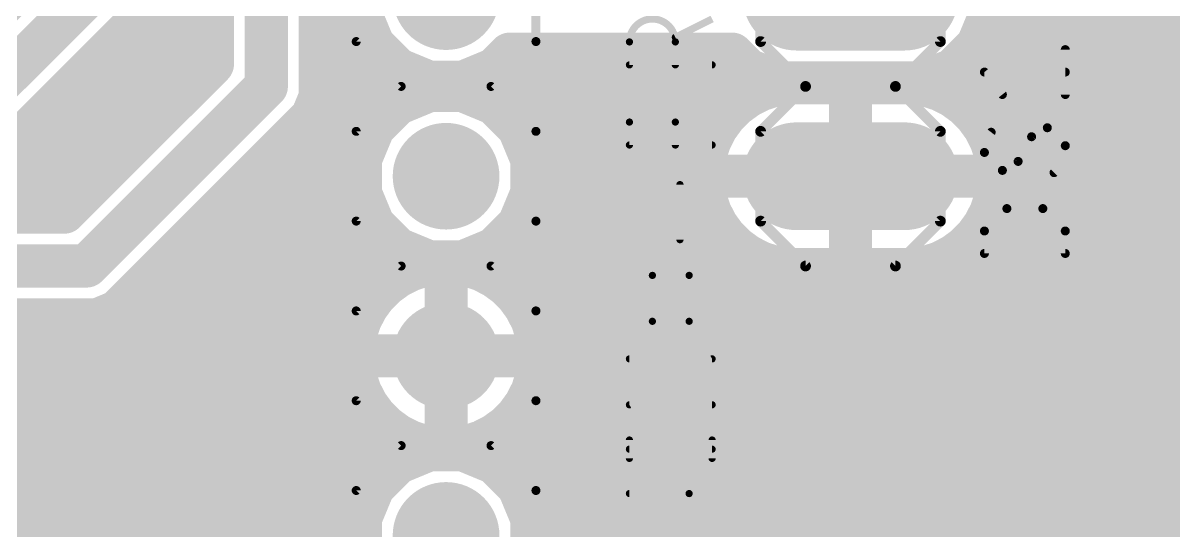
# Model space of a CAD drawing. Extents: x 30.8 to 86, y 18.1 to 73.3.
# Drawn here: x 61.33 to 77.6, y 31.83 to 39 of the extents above; entities that cross this region are included whole.
import ezdxf

# ---------------------------------------------------------------- set-up
doc = ezdxf.new("R2010")
doc.units = 0
for name, color, linetype in [('16', 132, 'CONTINUOUS'), ('17', 110, 'CONTINUOUS'), ('20', 31, 'CONTINUOUS'), ('21', 253, 'CONTINUOUS'), ('25', 253, 'CONTINUOUS'), ('27', 253, 'CONTINUOUS'), ('51', 253, 'CONTINUOUS')]:
    doc.layers.add(name, color=color, linetype=linetype)

# ---------------------------------------------------------------- blocks, each defined once
blk = doc.blocks.new('RECT')
blk.add_solid([(-0.5, -0.5), (0.5, -0.5), (-0.5, 0.5), (0.5, 0.5)])
blk = doc.blocks.new('LONGP100')
at = {"const_width": 1}
blk.add_lwpolyline([(-0.5, 0), (0.5, 0)], dxfattribs=at)
at = {"const_width": 0.5}
for points in [[(-0.5, 0.25, 1), (-0.5, -0.25)], [(0.5, -0.25, 1), (0.5, 0.25)]]:
    blk.add_lwpolyline(points, format="xyb", dxfattribs=at)
blk = doc.blocks.new('ROUNDP')
at = {"const_width": 0.5}
blk.add_lwpolyline([(0, -0.25, 1), (0, 0.25, 1), (0, -0.25)], format="xyb", dxfattribs=at)

msp = doc.modelspace()

# ---------------------------------------------------------------- linework, layer by layer
at = {"layer": '16', "const_width": 0.6096}
for points in [[(65.532, 37.9484), (65.532, 54.7616)], [(64.77, 54.61), (64.77, 38.1)], [(62.738, 40.9556), (60.6444, 38.862)], [(60.96, 38.1), (63.5, 40.64)], [(64.008, 40.0704), (64.008, 38.4156)], [(61.3916, 37.454), (63.9316, 39.994)], [(66.0988, 39.6109), (66.0988, 39.1291)], [(75.0062, 39.1275), (75.0062, 39.6125)], [(66.0988, 39.1291), (66.2832, 38.6839)], [(74.8206, 38.6794), (75.0062, 39.1275)], [(62.952, 39.0144), (64.008, 39.0144)], [(65.532, 39.0144), (66.1463, 39.0144)], [(74.9594, 39.0144), (83.6094, 39.0144)], [(66.2832, 38.6839), (66.6239, 38.3432)], [(74.4776, 38.3364), (74.8206, 38.6794)], [(64.008, 38.4156), (61.9144, 36.322)], [(62.3424, 38.4048), (63.9972, 38.4048)], [(65.532, 38.4048), (66.5623, 38.4048)], [(67.9961, 38.3432), (68.2101, 38.5572)], [(68.0577, 38.4048), (71.504, 38.4048)], [(68.2101, 38.5572), (71.3516, 38.5572)], [(71.3516, 38.5572), (71.5724, 38.3364)], [(74.546, 38.4048), (83.4269, 38.4048)], [(66.6239, 38.3432), (67.0691, 38.1588)], [(67.5509, 38.1588), (67.9961, 38.3432)], [(71.5724, 38.3364), (72.0205, 38.1508)], [(74.0295, 38.1508), (74.4776, 38.3364)], [(64.77, 38.1), (62.23, 35.56)], [(67.0691, 38.1588), (67.5509, 38.1588)], [(71.9537, 38.1183), (71.756, 38.054)], [(72.159, 38.1508), (71.9537, 38.1183)], [(72.0205, 38.1508), (74.0295, 38.1508)], [(73.025, 38.1508), (72.159, 38.1508)], [(73.891, 38.1508), (73.025, 38.1508)], [(73.025, 38.1508), (73.025, 36.83)], [(73.025, 36.83), (73.025, 38.1508)], [(74.0963, 38.1183), (73.891, 38.1508)], [(74.294, 38.054), (74.0963, 38.1183)], [(65.416, 37.6684), (65.532, 37.9484)], [(67.0691, 38.0412), (66.6239, 37.8568)], [(67.5509, 38.0412), (67.0691, 38.0412)], [(67.9961, 37.8568), (67.5509, 38.0412)], [(71.5707, 37.9596), (71.4026, 37.8374)], [(71.756, 38.054), (71.5707, 37.9596)], [(74.4793, 37.9596), (74.294, 38.054)], [(74.6474, 37.8374), (74.4793, 37.9596)], [(61.7328, 37.7952), (63.3876, 37.7952)], [(65.4685, 37.7952), (66.5623, 37.7952)], [(66.6239, 37.8568), (66.2832, 37.5161)], [(68.3368, 37.5161), (67.9961, 37.8568)], [(68.0577, 37.7952), (71.3603, 37.7952)], [(71.4026, 37.8374), (71.2555, 37.6904)], [(73.025, 37.7952), (73.025, 37.7952)], [(74.7944, 37.6904), (74.6474, 37.8374)], [(74.6897, 37.7952), (83.2444, 37.7952)], [(62.876, 35.1284), (65.416, 37.6684)], [(71.2555, 37.6904), (71.1334, 37.5222)], [(74.9166, 37.5222), (74.7944, 37.6904)], [(61.1116, 37.338), (61.3916, 37.454)], [(66.2832, 37.5161), (66.0988, 37.0709)], [(68.5212, 37.0709), (68.3368, 37.5161)], [(71.1334, 37.5222), (71.039, 37.337)], [(75.011, 37.337), (74.9166, 37.5222)], [(55.5609, 37.338), (61.1116, 37.338)], [(71.039, 37.337), (70.9747, 37.1393)], [(75.0753, 37.1393), (75.011, 37.337)], [(55.4085, 37.1856), (62.778, 37.1856)], [(64.9332, 37.1856), (66.1463, 37.1856)], [(68.4737, 37.1856), (70.9898, 37.1856)], [(70.9747, 37.1393), (70.9422, 36.934)], [(73.025, 37.1856), (73.025, 37.1856)], [(75.0602, 37.1856), (83.0619, 37.1856)], [(75.1078, 36.934), (75.0753, 37.1393)], [(66.0988, 37.0709), (66.0988, 36.5891)], [(68.5212, 36.5891), (68.5212, 37.0709)], [(70.9422, 36.934), (70.9422, 36.83)], [(70.9422, 36.83), (73.025, 36.83)], [(73.025, 36.83), (70.9422, 36.83)], [(70.9422, 36.83), (70.9422, 36.726)], [(75.1078, 36.83), (73.025, 36.83)], [(73.025, 36.83), (73.025, 36.83)], [(73.025, 36.83), (75.1078, 36.83)], [(73.025, 36.83), (73.025, 36.83)], [(73.025, 36.83), (73.025, 36.83)], [(73.025, 35.5092), (73.025, 36.83)], [(73.025, 36.83), (73.025, 36.83)], [(73.025, 36.83), (73.025, 35.5092)], [(75.1078, 36.83), (75.1078, 36.934)], [(75.1078, 36.726), (75.1078, 36.83)], [(70.9422, 36.726), (70.9747, 36.5207)], [(75.0753, 36.5207), (75.1078, 36.726)], [(55.3069, 36.576), (62.1684, 36.576)], [(64.3236, 36.576), (66.1042, 36.576)], [(66.0988, 36.5891), (66.2832, 36.1439)], [(68.3368, 36.1439), (68.5212, 36.5891)], [(68.5158, 36.576), (70.966, 36.576)], [(70.9747, 36.5207), (71.039, 36.323)], [(73.025, 36.576), (73.025, 36.576)], [(75.011, 36.323), (75.0753, 36.5207)], [(75.084, 36.576), (82.8506, 36.576)], [(61.9144, 36.322), (55.5609, 36.322)], [(71.039, 36.323), (71.1334, 36.1377)], [(74.9166, 36.1377), (75.011, 36.323)], [(66.2832, 36.1439), (66.6239, 35.8032)], [(67.9961, 35.8032), (68.3368, 36.1439)], [(71.1334, 36.1377), (71.2555, 35.9696)], [(74.7944, 35.9696), (74.9166, 36.1377)], [(63.714, 35.9664), (66.4607, 35.9664)], [(68.1593, 35.9664), (71.2587, 35.9664)], [(71.2555, 35.9696), (71.4026, 35.8225)], [(73.025, 35.9664), (73.025, 35.9664)], [(74.6474, 35.8225), (74.7944, 35.9696)], [(74.7913, 35.9664), (82.5877, 35.9664)], [(66.6239, 35.8032), (67.0691, 35.6188)], [(67.5509, 35.6188), (67.9961, 35.8032)], [(71.4026, 35.8225), (71.5707, 35.7004)], [(74.4793, 35.7004), (74.6474, 35.8225)], [(71.5707, 35.7004), (71.756, 35.606)], [(74.294, 35.606), (74.4793, 35.7004)], [(62.23, 35.56), (54.61, 35.56)], [(66.8061, 35.5066), (66.6219, 35.4128)], [(67.0026, 35.5705), (66.8061, 35.5066)], [(67.2067, 35.6028), (67.0026, 35.5705)], [(67.0691, 35.6188), (67.5509, 35.6188)], [(67.31, 35.6028), (67.2067, 35.6028)], [(67.4133, 35.6028), (67.31, 35.6028)], [(67.31, 35.6028), (67.31, 34.29)], [(67.31, 34.29), (67.31, 35.6028)], [(67.6174, 35.5705), (67.4133, 35.6028)], [(67.8139, 35.5066), (67.6174, 35.5705)], [(67.9981, 35.4128), (67.8139, 35.5066)], [(71.756, 35.606), (71.9537, 35.5417)], [(71.9537, 35.5417), (72.159, 35.5092)], [(72.159, 35.5092), (73.025, 35.5092)], [(73.025, 35.5092), (73.891, 35.5092)], [(73.891, 35.5092), (74.0963, 35.5417)], [(74.0963, 35.5417), (74.294, 35.606)], [(63.1044, 35.3568), (66.5449, 35.3568)], [(66.6219, 35.4128), (66.4548, 35.2913)], [(67.31, 35.3568), (67.31, 35.3568)], [(68.1652, 35.2913), (67.9981, 35.4128)], [(68.0751, 35.3568), (82.3247, 35.3568)], [(66.4548, 35.2913), (66.3087, 35.1452)], [(68.3113, 35.1452), (68.1652, 35.2913)], [(62.6616, 34.914), (62.876, 35.1284)], [(66.3087, 35.1452), (66.1872, 34.9781)], [(68.4328, 34.9781), (68.3113, 35.1452)], [(62.3816, 34.798), (62.6616, 34.914)], [(66.1872, 34.9781), (66.0934, 34.7939)], [(68.5266, 34.7939), (68.4328, 34.9781)], [(55.5101, 34.7472), (66.0782, 34.7472)], [(55.5609, 34.798), (62.3816, 34.798)], [(66.0934, 34.7939), (66.0295, 34.5974)], [(67.31, 34.7472), (67.31, 34.7472)], [(68.5905, 34.5974), (68.5266, 34.7939)], [(68.5418, 34.7472), (82.0618, 34.7472)], [(66.0295, 34.5974), (65.9972, 34.3933)], [(68.6228, 34.3933), (68.5905, 34.5974)], [(65.9972, 34.3933), (65.9972, 34.29)], [(68.6228, 34.29), (68.6228, 34.3933)], [(65.9972, 34.29), (67.31, 34.29)], [(67.31, 34.29), (65.9972, 34.29)], [(65.9972, 34.29), (65.9972, 34.1867)], [(65.9972, 34.1867), (66.0295, 33.9826)], [(67.31, 32.9772), (67.31, 34.29)], [(67.31, 34.29), (67.31, 34.29)], [(67.31, 34.29), (67.31, 32.9772)], [(68.6228, 34.29), (67.31, 34.29)], [(67.31, 34.29), (67.31, 34.29)], [(67.31, 34.29), (68.6228, 34.29)], [(67.31, 34.29), (67.31, 34.29)], [(67.31, 34.29), (67.31, 34.29)], [(68.5905, 33.9826), (68.6228, 34.1867)], [(68.6228, 34.1867), (68.6228, 34.29)], [(53.2812, 34.1376), (66.005, 34.1376)], [(67.31, 34.1376), (67.31, 34.1376)], [(68.615, 34.1376), (81.7988, 34.1376)], [(66.0295, 33.9826), (66.0934, 33.7861)], [(68.5266, 33.7861), (68.5905, 33.9826)], [(66.0934, 33.7861), (66.1872, 33.6019)], [(68.4328, 33.6019), (68.5266, 33.7861)], [(53.0209, 33.528), (66.2409, 33.528)], [(66.1872, 33.6019), (66.3087, 33.4348)], [(67.31, 33.528), (67.31, 33.528)], [(68.3113, 33.4348), (68.4328, 33.6019)], [(68.3791, 33.528), (81.4659, 33.528)], [(66.3087, 33.4348), (66.4548, 33.2887)], [(68.1652, 33.2887), (68.3113, 33.4348)], [(66.4548, 33.2887), (66.6219, 33.1672)], [(67.9981, 33.1672), (68.1652, 33.2887)], [(66.6219, 33.1672), (66.8061, 33.0734)], [(66.8061, 33.0734), (67.0026, 33.0095)], [(67.6174, 33.0095), (67.8139, 33.0734)], [(67.8139, 33.0734), (67.9981, 33.1672)], [(52.4142, 32.9184), (66.9658, 32.9184)], [(67.0691, 32.9612), (66.6239, 32.7768)], [(67.0026, 33.0095), (67.2067, 32.9772)], [(67.5509, 32.9612), (67.0691, 32.9612)], [(67.2067, 32.9772), (67.31, 32.9772)], [(67.31, 32.9772), (67.4133, 32.9772)], [(67.4133, 32.9772), (67.6174, 33.0095)], [(67.9961, 32.7768), (67.5509, 32.9612)], [(67.6542, 32.9184), (81.114, 32.9184)], [(66.6239, 32.7768), (66.2832, 32.4361)], [(68.3368, 32.4361), (67.9961, 32.7768)], [(66.2832, 32.4361), (66.0988, 31.9909)], [(68.5212, 31.9909), (68.3368, 32.4361)], [(53.1495, 32.3088), (66.2305, 32.3088)], [(68.3895, 32.3088), (80.762, 32.3088)], [(66.0988, 31.9909), (66.0988, 31.5091)], [(68.5212, 31.5091), (68.5212, 31.9909)], [(53.2812, 31.6992), (66.0988, 31.6992)], [(68.5212, 31.6992), (80.4101, 31.6992)]]:
    msp.add_lwpolyline(points, dxfattribs=at)
at = {"layer": '16', "const_width": 0.3048}
for points in [[(66.2396, 39.1874, 1), (65.958, 39.0708)], [(75.147, 39.0692, 1), (74.8654, 39.1858)], [(62.952, 39.1668, 1), (62.952, 38.862)], [(64.008, 38.862, 1), (64.008, 39.1668)], [(65.532, 39.1668, 1), (65.532, 38.862)], [(65.9464, 39.1291, 1), (66.2512, 39.1291)], [(66.1463, 38.862, 1), (66.1463, 39.1668)], [(74.9594, 39.1668, 1), (74.9594, 38.862)], [(74.8538, 39.1275, 1), (75.1586, 39.1275)], [(66.391, 38.7917, 1), (66.1754, 38.5761)], [(66.1424, 38.6256, 1), (66.424, 38.7422)], [(74.6798, 38.7377, 1), (74.9614, 38.6211)], [(74.9283, 38.5716, 1), (74.7128, 38.7871)], [(62.3424, 38.5572, 1), (62.3424, 38.2524)], [(64.1158, 38.3079, 1), (63.9002, 38.5234)], [(63.9972, 38.2524, 1), (63.9972, 38.5572)], [(65.532, 38.5572, 1), (65.532, 38.2524)], [(66.5623, 38.2524, 1), (66.5623, 38.5572)], [(68.0577, 38.5572, 1), (68.0577, 38.2524)], [(68.2101, 38.7096, 1), (68.2101, 38.4048)], [(68.3179, 38.4494, 1), (68.1023, 38.665)], [(71.4594, 38.665, 1), (71.2438, 38.4494)], [(71.3516, 38.4048, 1), (71.3516, 38.7096)], [(71.504, 38.2524, 1), (71.504, 38.5572)], [(74.546, 38.5572, 1), (74.546, 38.2524)], [(63.8556, 38.4156, 1), (64.1604, 38.4156)], [(66.6822, 38.484, 1), (66.5656, 38.2024)], [(66.5161, 38.2354, 1), (66.7317, 38.451)], [(67.8883, 38.451, 1), (68.1039, 38.2354)], [(68.0544, 38.2024, 1), (67.9378, 38.484)], [(71.6307, 38.4772, 1), (71.5141, 38.1956)], [(71.4646, 38.2286, 1), (71.6801, 38.4442)], [(74.3699, 38.4442, 1), (74.5854, 38.2286)], [(74.5359, 38.1956, 1), (74.4193, 38.4772)], [(64.8778, 37.9922, 1), (64.6622, 38.2078)], [(67.0691, 38.3112, 1), (67.0691, 38.0064)], [(67.0108, 38.018, 1), (67.1274, 38.2996)], [(67.4926, 38.2996, 1), (67.6092, 38.018)], [(67.5509, 38.0064, 1), (67.5509, 38.3112)], [(71.9299, 38.2688, 1), (71.9775, 37.9678)], [(72.0205, 38.3032, 1), (72.0205, 37.9984)], [(72.0008, 37.9733, 1), (71.9066, 38.2632)], [(71.9622, 38.01, 1), (72.0788, 38.2916)], [(72.159, 38.3032, 1), (72.159, 37.9984)], [(72.1829, 38.0003, 1), (72.1352, 38.3013)], [(73.025, 38.3032, 1), (73.025, 37.9984)], [(73.1774, 38.1508, 1), (72.8726, 38.1508)], [(73.1774, 38.1508, 1), (72.8726, 38.1508)], [(73.025, 37.9984, 1), (73.025, 38.3032)], [(73.9148, 38.3013, 1), (73.8671, 38.0003)], [(73.9712, 38.2916, 1), (74.0878, 38.01)], [(73.891, 37.9984, 1), (73.891, 38.3032)], [(74.1434, 38.2632, 1), (74.0492, 37.9733)], [(74.0295, 37.9984, 1), (74.0295, 38.3032)], [(74.0724, 37.9678, 1), (74.1201, 38.2688)], [(64.6176, 38.1, 1), (64.9224, 38.1)], [(65.6728, 37.8901, 1), (65.3912, 38.0067)], [(67.0691, 38.1936, 1), (67.0691, 37.8888)], [(67.1274, 37.9004, 1), (67.0108, 38.182)], [(67.6092, 38.182, 1), (67.4926, 37.9004)], [(67.5509, 37.8888, 1), (67.5509, 38.1936)], [(71.5016, 38.0954, 1), (71.6399, 37.8239)], [(71.6603, 37.8364, 1), (71.4812, 38.0829)], [(71.7089, 38.199, 1), (71.8031, 37.9091)], [(71.8252, 37.9182, 1), (71.6868, 38.1898)], [(74.3632, 38.1898, 1), (74.2248, 37.9182)], [(74.2469, 37.9091, 1), (74.3411, 38.199)], [(74.5688, 38.0829, 1), (74.3897, 37.8364)], [(74.4101, 37.8239, 1), (74.5484, 38.0954)], [(61.7328, 37.9476, 1), (61.7328, 37.6428)], [(63.3876, 37.6428, 1), (63.3876, 37.9476)], [(65.4685, 37.9476, 1), (65.4685, 37.6428)], [(65.3796, 37.9484, 1), (65.6844, 37.9484)], [(66.5656, 37.9976, 1), (66.6822, 37.716)], [(66.7317, 37.749, 1), (66.5161, 37.9646)], [(66.5623, 37.6428, 1), (66.5623, 37.9476)], [(68.1039, 37.9646, 1), (67.8883, 37.749)], [(68.0577, 37.9476, 1), (68.0577, 37.6428)], [(67.9378, 37.716, 1), (68.0544, 37.9976)], [(71.313, 37.9607, 1), (71.4921, 37.7142)], [(71.5103, 37.7297, 1), (71.2948, 37.9452)], [(71.3603, 37.6428, 1), (71.3603, 37.9476)], [(73.025, 37.9476, 1), (73.025, 37.6428)], [(73.025, 37.6428, 1), (73.025, 37.9476)], [(74.7552, 37.9452, 1), (74.5397, 37.7297)], [(74.6897, 37.9476, 1), (74.6897, 37.6428)], [(74.5579, 37.7142, 1), (74.737, 37.9607)], [(65.5238, 37.5606, 1), (65.3082, 37.7761)], [(71.1478, 37.7982, 1), (71.3633, 37.5827)], [(71.3788, 37.6009, 1), (71.1323, 37.78)], [(74.9177, 37.78, 1), (74.6712, 37.6009)], [(74.6867, 37.5827, 1), (74.9022, 37.7982)], [(61.45, 37.3132, 1), (61.3333, 37.5948)], [(65.2752, 37.7267, 1), (65.5568, 37.61)], [(66.1754, 37.6239, 1), (66.391, 37.4083)], [(66.424, 37.4578, 1), (66.1424, 37.5744)], [(68.4776, 37.5744, 1), (68.196, 37.4578)], [(68.229, 37.4083, 1), (68.4446, 37.6239)], [(71.0101, 37.6118, 1), (71.2566, 37.4327)], [(71.2691, 37.4531, 1), (70.9976, 37.5914)], [(75.0524, 37.5914, 1), (74.7809, 37.4531)], [(74.7934, 37.4327, 1), (75.0399, 37.6118)], [(61.1116, 37.1856, 1), (61.1116, 37.4904)], [(61.2839, 37.5618, 1), (61.4994, 37.3462)], [(71.1839, 37.2899, 1), (70.894, 37.3841)], [(75.156, 37.3841, 1), (74.8661, 37.2899)], [(62.778, 37.0332, 1), (62.778, 37.338)], [(64.9332, 37.338, 1), (64.9332, 37.0332)], [(66.1463, 37.0332, 1), (66.1463, 37.338)], [(68.4737, 37.338, 1), (68.4737, 37.0332)], [(71.1252, 37.1154, 1), (70.8242, 37.1631)], [(70.9032, 37.4062, 1), (71.1748, 37.2678)], [(70.9898, 37.0332, 1), (70.9898, 37.338)], [(73.025, 37.338, 1), (73.025, 37.0332)], [(73.025, 37.0332, 1), (73.025, 37.338)], [(74.8752, 37.2678, 1), (75.1468, 37.4062)], [(75.0602, 37.338, 1), (75.0602, 37.0332)], [(75.2258, 37.1631, 1), (74.9248, 37.1154)], [(66.2512, 37.0709, 1), (65.9464, 37.0709)], [(65.958, 37.1292, 1), (66.2396, 37.0126)], [(68.6736, 37.0709, 1), (68.3688, 37.0709)], [(68.3804, 37.0126, 1), (68.662, 37.1292)], [(70.8298, 37.1864, 1), (71.1197, 37.0922)], [(74.9303, 37.0922, 1), (75.2202, 37.1864)], [(71.0946, 36.9339, 1), (70.7898, 36.934)], [(70.9422, 36.9824, 1), (70.9422, 36.6776)], [(70.9422, 36.9824, 1), (70.9422, 36.6776)], [(71.0946, 36.83, 1), (70.7898, 36.83)], [(70.7917, 36.9578, 1), (71.0927, 36.9101)], [(73.025, 36.9824, 1), (73.025, 36.6776)], [(73.1774, 36.83, 1), (72.8726, 36.83)], [(73.025, 36.9824, 1), (73.025, 36.6776)], [(73.025, 36.9824, 1), (73.025, 36.6776)], [(73.1774, 36.83, 1), (72.8726, 36.83)], [(73.1774, 36.83, 1), (72.8726, 36.83)], [(73.025, 36.9824, 1), (73.025, 36.6776)], [(73.1774, 36.83, 1), (72.8726, 36.83)], [(73.025, 36.6776, 1), (73.025, 36.9824)], [(73.025, 36.6776, 1), (73.025, 36.9824)], [(73.025, 36.6776, 1), (73.025, 36.9824)], [(73.025, 36.6776, 1), (73.025, 36.9824)], [(75.2602, 36.934, 1), (74.9554, 36.934)], [(75.2602, 36.83, 1), (74.9554, 36.83)], [(74.9573, 36.9101, 1), (75.2583, 36.9578)], [(75.1078, 36.6776, 1), (75.1078, 36.9824)], [(75.1078, 36.6776, 1), (75.1078, 36.9824)], [(71.0927, 36.7499, 1), (70.7917, 36.7022)], [(70.7898, 36.83, 1), (71.0946, 36.83)], [(72.8726, 36.83, 1), (73.1774, 36.83)], [(72.8726, 36.83, 1), (73.1774, 36.83)], [(72.8726, 36.83, 1), (73.1774, 36.83)], [(72.8726, 36.83, 1), (73.1774, 36.83)], [(74.9554, 36.83, 1), (75.2602, 36.83)], [(75.2583, 36.7022, 1), (74.9573, 36.7499)], [(62.1684, 36.4236, 1), (62.1684, 36.7284)], [(64.3236, 36.7284, 1), (64.3236, 36.4236)], [(66.2396, 36.6474, 1), (65.958, 36.5308)], [(66.1042, 36.4236, 1), (66.1042, 36.7284)], [(68.5158, 36.7284, 1), (68.5158, 36.4236)], [(68.662, 36.5308, 1), (68.3804, 36.6474)], [(70.7898, 36.726, 1), (71.0946, 36.726)], [(71.1197, 36.5678, 1), (70.8298, 36.4736)], [(70.966, 36.4236, 1), (70.966, 36.7284)], [(73.025, 36.7284, 1), (73.025, 36.4236)], [(73.025, 36.4236, 1), (73.025, 36.7284)], [(75.2202, 36.4736, 1), (74.9303, 36.5678)], [(75.084, 36.7284, 1), (75.084, 36.4236)], [(74.9554, 36.726, 1), (75.2602, 36.726)], [(61.9144, 36.1696, 1), (61.9144, 36.4744)], [(65.9464, 36.5891, 1), (66.2512, 36.5891)], [(68.3688, 36.5891, 1), (68.6736, 36.5891)], [(70.8242, 36.4969, 1), (71.1252, 36.5445)], [(71.1748, 36.3922, 1), (70.9032, 36.2538)], [(75.1468, 36.2538, 1), (74.8752, 36.3922)], [(74.9248, 36.5445, 1), (75.2258, 36.4969)], [(61.8066, 36.4298, 1), (62.0221, 36.2142)], [(66.391, 36.2517, 1), (66.1754, 36.0361)], [(68.4446, 36.0361, 1), (68.229, 36.2517)], [(70.894, 36.2759, 1), (71.1839, 36.3701)], [(71.2566, 36.2273, 1), (71.0101, 36.0482)], [(75.0399, 36.0482, 1), (74.7934, 36.2273)], [(74.8661, 36.3701, 1), (75.156, 36.2759)], [(63.714, 36.1188, 1), (63.714, 35.814)], [(66.1424, 36.0856, 1), (66.424, 36.2022)], [(66.4607, 35.814, 1), (66.4607, 36.1188)], [(68.1593, 36.1188, 1), (68.1593, 35.814)], [(68.196, 36.2022, 1), (68.4776, 36.0856)], [(70.9976, 36.0686, 1), (71.2691, 36.2069)], [(71.3633, 36.0773, 1), (71.1478, 35.8618)], [(71.2587, 35.814, 1), (71.2587, 36.1188)], [(73.025, 36.1188, 1), (73.025, 35.814)], [(73.025, 35.814, 1), (73.025, 36.1188)], [(74.7913, 36.1188, 1), (74.7913, 35.814)], [(74.9022, 35.8618, 1), (74.6867, 36.0773)], [(74.7809, 36.2069, 1), (75.0524, 36.0686)], [(66.6822, 35.944, 1), (66.5656, 35.6624)], [(68.0544, 35.6624, 1), (67.9378, 35.944)], [(71.1323, 35.88, 1), (71.3788, 36.0591)], [(71.4921, 35.9458, 1), (71.313, 35.6993)], [(74.737, 35.6993, 1), (74.5579, 35.9458)], [(74.6712, 36.0591, 1), (74.9177, 35.88)], [(66.5161, 35.6954, 1), (66.7317, 35.911)], [(67.8883, 35.911, 1), (68.1039, 35.6954)], [(71.2948, 35.7148, 1), (71.5103, 35.9303)], [(71.6399, 35.8361, 1), (71.5016, 35.5646)], [(71.4812, 35.5771, 1), (71.6603, 35.8236)], [(74.3897, 35.8236, 1), (74.5688, 35.5771)], [(74.5484, 35.5646, 1), (74.4101, 35.8361)], [(74.5397, 35.9303, 1), (74.7552, 35.7148)], [(62.1222, 35.6678, 1), (62.3378, 35.4522)], [(62.23, 35.4076, 1), (62.23, 35.7124)], [(66.759, 35.6516, 1), (66.8532, 35.3617)], [(66.8752, 35.3708, 1), (66.7369, 35.6424)], [(66.9787, 35.721, 1), (67.0264, 35.4199)], [(67.0691, 35.7712, 1), (67.0691, 35.4664)], [(67.0497, 35.4255, 1), (66.9555, 35.7154)], [(67.0108, 35.478, 1), (67.1274, 35.7596)], [(67.2067, 35.7552, 1), (67.2067, 35.4504)], [(67.31, 35.7552, 1), (67.31, 35.4504)], [(67.4624, 35.6028, 1), (67.1576, 35.6028)], [(67.4624, 35.6028, 1), (67.1576, 35.6028)], [(67.2305, 35.4523, 1), (67.1828, 35.7533)], [(67.4372, 35.7533, 1), (67.3895, 35.4523)], [(67.31, 35.4504, 1), (67.31, 35.7552)], [(67.4926, 35.7596, 1), (67.6092, 35.478)], [(67.4133, 35.4504, 1), (67.4133, 35.7552)], [(67.6645, 35.7154, 1), (67.5703, 35.4255)], [(67.5509, 35.4664, 1), (67.5509, 35.7712)], [(67.5936, 35.4199, 1), (67.6413, 35.721)], [(67.8831, 35.6424, 1), (67.7448, 35.3708)], [(67.7668, 35.3617, 1), (67.861, 35.6516)], [(71.8031, 35.7509, 1), (71.7089, 35.461)], [(71.6868, 35.4702, 1), (71.8252, 35.7418)], [(71.9775, 35.6922, 1), (71.9299, 35.3912)], [(71.9066, 35.3968, 1), (72.0008, 35.6867)], [(72.159, 35.6616, 1), (72.159, 35.3568)], [(72.1352, 35.3587, 1), (72.1829, 35.6597)], [(73.025, 35.6616, 1), (73.025, 35.3568)], [(73.025, 35.3568, 1), (73.025, 35.6616)], [(73.8671, 35.6597, 1), (73.9148, 35.3587)], [(73.891, 35.3568, 1), (73.891, 35.6616)], [(74.0492, 35.6867, 1), (74.1434, 35.3968)], [(74.1201, 35.3912, 1), (74.0724, 35.6922)], [(74.2248, 35.7418, 1), (74.3632, 35.4702)], [(74.3411, 35.461, 1), (74.2469, 35.7509)], [(63.1044, 35.5092, 1), (63.1044, 35.2044)], [(66.5528, 35.5486, 1), (66.6911, 35.277)], [(66.7115, 35.2895, 1), (66.5324, 35.5361)], [(66.5449, 35.2044, 1), (66.5449, 35.5092)], [(67.31, 35.5092, 1), (67.31, 35.2044)], [(67.31, 35.2044, 1), (67.31, 35.5092)], [(68.0876, 35.5361, 1), (67.9085, 35.2895)], [(68.0751, 35.5092, 1), (68.0751, 35.2044)], [(67.9289, 35.277, 1), (68.0672, 35.5486)], [(72.8726, 35.5092, 1), (73.1774, 35.5092)], [(72.8726, 35.5092, 1), (73.1774, 35.5092)], [(66.3652, 35.4146, 1), (66.5443, 35.1681)], [(66.5625, 35.1836, 1), (66.347, 35.3991)], [(68.273, 35.3991, 1), (68.0575, 35.1836)], [(68.0757, 35.1681, 1), (68.2548, 35.4146)], [(62.7682, 35.2361, 1), (62.9838, 35.0206)], [(62.9838, 35.0206, 1), (62.7682, 35.2361)], [(66.2009, 35.253, 1), (66.4164, 35.0375)], [(66.4319, 35.0557, 1), (66.1854, 35.2348)], [(68.4346, 35.2348, 1), (68.1881, 35.0557)], [(68.2036, 35.0375, 1), (68.4191, 35.253)], [(62.5539, 35.0218, 1), (62.7694, 34.8062)], [(62.72, 34.7732, 1), (62.6033, 35.0548)], [(66.0639, 35.0676, 1), (66.3105, 34.8885)], [(66.323, 34.9089, 1), (66.0514, 35.0472)], [(68.5686, 35.0472, 1), (68.297, 34.9089)], [(68.3095, 34.8885, 1), (68.5561, 35.0676)], [(62.3233, 34.9388, 1), (62.4399, 34.6572)], [(62.3816, 34.6456, 1), (62.3816, 34.9504)], [(65.9576, 34.8631, 1), (66.2292, 34.7248)], [(66.2383, 34.7468, 1), (65.9484, 34.841)], [(66.0782, 34.5948, 1), (66.0782, 34.8996)], [(67.31, 34.8996, 1), (67.31, 34.5948)], [(67.31, 34.5948, 1), (67.31, 34.8996)], [(68.6716, 34.841, 1), (68.3817, 34.7468)], [(68.5418, 34.8996, 1), (68.5418, 34.5948)], [(68.3908, 34.7248, 1), (68.6624, 34.8631)], [(66.18, 34.5736, 1), (65.879, 34.6213)], [(68.741, 34.6213, 1), (68.4399, 34.5736)], [(66.1496, 34.3933, 1), (65.8448, 34.3933)], [(65.8846, 34.6445, 1), (66.1745, 34.5503)], [(68.4455, 34.5503, 1), (68.7354, 34.6445)], [(68.7752, 34.3933, 1), (68.4704, 34.3933)], [(65.9972, 34.4424, 1), (65.9972, 34.1376)], [(65.9972, 34.4424, 1), (65.9972, 34.1376)], [(66.1496, 34.29, 1), (65.8448, 34.29)], [(65.8467, 34.4172, 1), (66.1477, 34.3695)], [(66.1477, 34.2105, 1), (65.8467, 34.1628)], [(67.4624, 34.29, 1), (67.1576, 34.29)], [(67.31, 34.4424, 1), (67.31, 34.1376)], [(67.4624, 34.29, 1), (67.1576, 34.29)], [(67.31, 34.4424, 1), (67.31, 34.1376)], [(67.4624, 34.29, 1), (67.1576, 34.29)], [(67.31, 34.4424, 1), (67.31, 34.1376)], [(67.31, 34.4424, 1), (67.31, 34.1376)], [(67.4624, 34.29, 1), (67.1576, 34.29)], [(67.31, 34.1376, 1), (67.31, 34.4424)], [(67.31, 34.1376, 1), (67.31, 34.4424)], [(67.31, 34.1376, 1), (67.31, 34.4424)], [(67.31, 34.1376, 1), (67.31, 34.4424)], [(68.7752, 34.29, 1), (68.4704, 34.29)], [(68.4723, 34.3695, 1), (68.7733, 34.4172)], [(68.7733, 34.1628, 1), (68.4723, 34.2105)], [(68.6228, 34.1376, 1), (68.6228, 34.4424)], [(68.6228, 34.1376, 1), (68.6228, 34.4424)], [(65.8448, 34.29, 1), (66.1496, 34.29)], [(65.8448, 34.1867, 1), (66.1496, 34.1867)], [(66.005, 33.9852, 1), (66.005, 34.29)], [(67.1576, 34.29, 1), (67.4624, 34.29)], [(67.1576, 34.29, 1), (67.4624, 34.29)], [(67.1576, 34.29, 1), (67.4624, 34.29)], [(67.1576, 34.29, 1), (67.4624, 34.29)], [(67.31, 34.29, 1), (67.31, 33.9852)], [(67.31, 33.9852, 1), (67.31, 34.29)], [(68.615, 34.29, 1), (68.615, 33.9852)], [(68.4704, 34.29, 1), (68.7752, 34.29)], [(68.4704, 34.1867, 1), (68.7752, 34.1867)], [(66.1745, 34.0297, 1), (65.8846, 33.9355)], [(65.879, 33.9587, 1), (66.18, 34.0064)], [(68.4399, 34.0064, 1), (68.741, 33.9587)], [(68.7354, 33.9355, 1), (68.4455, 34.0297)], [(66.2292, 33.8552, 1), (65.9576, 33.7169)], [(68.6624, 33.7169, 1), (68.3908, 33.8552)], [(65.9484, 33.739, 1), (66.2383, 33.8332)], [(66.3105, 33.6915, 1), (66.0639, 33.5124)], [(66.2409, 33.3756, 1), (66.2409, 33.6804)], [(67.31, 33.6804, 1), (67.31, 33.3756)], [(67.31, 33.3756, 1), (67.31, 33.6804)], [(68.3791, 33.6804, 1), (68.3791, 33.3756)], [(68.5561, 33.5124, 1), (68.3095, 33.6915)], [(68.3817, 33.8332, 1), (68.6716, 33.739)], [(66.0514, 33.5328, 1), (66.323, 33.6711)], [(66.4164, 33.5425, 1), (66.2009, 33.327)], [(66.1854, 33.3452, 1), (66.4319, 33.5243)], [(68.1881, 33.5243, 1), (68.4346, 33.3452)], [(68.4191, 33.327, 1), (68.2036, 33.5425)], [(68.297, 33.6711, 1), (68.5686, 33.5328)], [(66.5443, 33.4119, 1), (66.3652, 33.1654)], [(66.347, 33.1809, 1), (66.5625, 33.3964)], [(68.0575, 33.3964, 1), (68.273, 33.1809)], [(68.2548, 33.1654, 1), (68.0757, 33.4119)], [(66.6911, 33.303, 1), (66.5528, 33.0314)], [(66.5324, 33.0439, 1), (66.7115, 33.2905)], [(66.8532, 33.2183, 1), (66.759, 32.9284)], [(66.7369, 32.9376, 1), (66.8752, 33.2092)], [(67.7448, 33.2092, 1), (67.8831, 32.9376)], [(67.861, 32.9284, 1), (67.7668, 33.2183)], [(67.9085, 33.2905, 1), (68.0876, 33.0439)], [(68.0672, 33.0314, 1), (67.9289, 33.303)], [(67.0264, 33.16, 1), (66.9787, 32.859)], [(67.0691, 33.1136, 1), (67.0691, 32.8088)], [(66.9555, 32.8646, 1), (67.0497, 33.1545)], [(66.9658, 32.766, 1), (66.9658, 33.0708)], [(67.1274, 32.8204, 1), (67.0108, 33.102)], [(67.2067, 33.1296, 1), (67.2067, 32.8248)], [(67.31, 33.1296, 1), (67.31, 32.8248)], [(67.1828, 32.8267, 1), (67.2305, 33.1277)], [(67.3895, 33.1277, 1), (67.4372, 32.8267)], [(67.31, 32.8248, 1), (67.31, 33.1296)], [(67.6092, 33.102, 1), (67.4926, 32.8204)], [(67.4133, 32.8248, 1), (67.4133, 33.1296)], [(67.5703, 33.1545, 1), (67.6645, 32.8646)], [(67.6542, 33.0708, 1), (67.6542, 32.766)], [(67.5509, 32.8088, 1), (67.5509, 33.1136)], [(67.6413, 32.859, 1), (67.5936, 33.16)], [(66.5656, 32.9176, 1), (66.6822, 32.636)], [(66.7317, 32.669, 1), (66.5161, 32.8846)], [(67.1576, 32.9772, 1), (67.4624, 32.9772)], [(67.1576, 32.9772, 1), (67.4624, 32.9772)], [(68.1039, 32.8846, 1), (67.8883, 32.669)], [(67.9378, 32.636, 1), (68.0544, 32.9176)], [(66.1754, 32.5439, 1), (66.391, 32.3283)], [(66.424, 32.3778, 1), (66.1424, 32.4944)], [(68.4776, 32.4944, 1), (68.196, 32.3778)], [(68.229, 32.3283, 1), (68.4446, 32.5439)], [(66.2305, 32.1564, 1), (66.2305, 32.4612)], [(68.3895, 32.4612, 1), (68.3895, 32.1564)], [(66.2512, 31.9909, 1), (65.9464, 31.9909)], [(68.6736, 31.9909, 1), (68.3688, 31.9909)], [(65.958, 32.0492, 1), (66.2396, 31.9326)], [(68.3804, 31.9326, 1), (68.662, 32.0492)], [(66.0988, 31.5468, 1), (66.0988, 31.8516)], [(68.5212, 31.8516, 1), (68.5212, 31.5468)]]:
    msp.add_lwpolyline(points, format="xyb", dxfattribs=at)
at = {"layer": '20', "const_width": 0.1524}
msp.add_lwpolyline([(58.42, 18.2245, 1), (58.42, 73.2155, 1), (58.42, 18.2245)], format="xyb", dxfattribs=at)
at = {"layer": '21'}
for points, const_width in [([(66.04, 38.735), (66.04, 40.005)], 0.127), ([(68.58, 38.735), (68.58, 40.005)], 0.127), ([(71.755, 38.735), (71.755, 40.005)], 0.1524), ([(74.295, 40.005), (74.295, 38.735)], 0.1524), ([(66.675, 38.1), (66.04, 38.735)], 0.127), ([(67.945, 38.1), (68.58, 38.735)], 0.127), ([(68.58, 37.465), (68.58, 38.735)], 0.127), ([(72.39, 38.1), (71.755, 38.735)], 0.1524), ([(74.295, 38.735), (73.66, 38.1)], 0.1524), ([(66.04, 37.465), (66.675, 38.1)], 0.127), ([(68.58, 37.465), (67.945, 38.1)], 0.127), ([(71.755, 37.465), (72.39, 38.1)], 0.1524), ([(73.66, 38.1), (72.39, 38.1)], 0.1524), ([(73.66, 38.1), (74.295, 37.465)], 0.1524), ([(66.04, 36.195), (66.04, 37.465)], 0.127), ([(68.58, 36.195), (68.58, 37.465)], 0.127), ([(71.755, 36.195), (71.755, 37.465)], 0.1524), ([(74.295, 37.465), (74.295, 36.195)], 0.1524), ([(72.39, 35.56), (71.755, 36.195)], 0.1524), ([(74.295, 36.195), (73.66, 35.56)], 0.1524), ([(66.675, 35.56), (66.04, 36.195)], 0.127), ([(67.945, 35.56), (68.58, 36.195)], 0.127), ([(68.58, 34.925), (68.58, 36.195)], 0.127), ([(66.04, 34.925), (66.675, 35.56)], 0.127), ([(68.58, 34.925), (67.945, 35.56)], 0.127), ([(73.66, 35.56), (72.39, 35.56)], 0.1524), ([(66.04, 33.655), (66.04, 34.925)], 0.127), ([(68.58, 33.655), (68.58, 34.925)], 0.127), ([(66.675, 33.02), (66.04, 33.655)], 0.127), ([(67.945, 33.02), (68.58, 33.655)], 0.127), ([(68.58, 32.385), (68.58, 33.655)], 0.127), ([(66.04, 32.385), (66.675, 33.02)], 0.127), ([(68.58, 32.385), (67.945, 33.02)], 0.127), ([(66.04, 31.115), (66.04, 32.385)], 0.127), ([(68.58, 31.115), (68.58, 32.385)], 0.127)]:
    msp.add_lwpolyline(points, dxfattribs=dict(at, const_width=const_width))
for points, const_width in [([(66.0625, 38.7575, 1), (66.0175, 38.7125)], 0.0635), ([(66.0083, 38.735, 1), (66.0718, 38.735)], 0.0635), ([(68.6118, 38.735, 1), (68.5482, 38.735)], 0.0635), ([(68.5482, 38.735, 1), (68.6118, 38.735)], 0.0635), ([(68.6025, 38.7125, 1), (68.5575, 38.7575)], 0.0635), ([(71.7169, 38.735, 1), (71.7931, 38.735)], 0.0762), ([(71.7819, 38.7619, 1), (71.7281, 38.7081)], 0.0762), ([(74.2569, 38.735, 1), (74.3331, 38.735)], 0.0762), ([(74.3219, 38.7081, 1), (74.2681, 38.7619)], 0.0762), ([(66.6975, 38.0775, 1), (66.6525, 38.1225)], 0.0635), ([(66.6525, 38.0775, 1), (66.6975, 38.1225)], 0.0635), ([(67.9675, 38.1225, 1), (67.9225, 38.0775)], 0.0635), ([(67.9225, 38.1225, 1), (67.9675, 38.0775)], 0.0635), ([(72.39, 38.1381, 1), (72.39, 38.0619)], 0.0762), ([(72.4169, 38.0731, 1), (72.3631, 38.1269)], 0.0762), ([(72.3631, 38.0731, 1), (72.4169, 38.1269)], 0.0762), ([(73.6869, 38.1269, 1), (73.6331, 38.0731)], 0.0762), ([(73.6331, 38.1269, 1), (73.6869, 38.0731)], 0.0762), ([(73.66, 38.0619, 1), (73.66, 38.1381)], 0.0762), ([(66.0175, 37.4875, 1), (66.0625, 37.4425)], 0.0635), ([(66.0718, 37.465, 1), (66.0083, 37.465)], 0.0635), ([(68.6118, 37.465, 1), (68.5482, 37.465)], 0.0635), ([(68.5482, 37.465, 1), (68.6118, 37.465)], 0.0635), ([(68.5575, 37.4425, 1), (68.6025, 37.4875)], 0.0635), ([(71.7931, 37.465, 1), (71.7169, 37.465)], 0.0762), ([(71.7281, 37.4919, 1), (71.7819, 37.4381)], 0.0762), ([(74.3331, 37.465, 1), (74.2569, 37.465)], 0.0762), ([(74.2681, 37.4381, 1), (74.3219, 37.4919)], 0.0762), ([(71.7819, 36.2219, 1), (71.7281, 36.1681)], 0.0762), ([(74.3219, 36.1681, 1), (74.2681, 36.2219)], 0.0762), ([(66.0625, 36.2175, 1), (66.0175, 36.1725)], 0.0635), ([(66.0083, 36.195, 1), (66.0718, 36.195)], 0.0635), ([(68.6118, 36.195, 1), (68.5482, 36.195)], 0.0635), ([(68.5482, 36.195, 1), (68.6118, 36.195)], 0.0635), ([(68.6025, 36.1725, 1), (68.5575, 36.2175)], 0.0635), ([(71.7169, 36.195, 1), (71.7931, 36.195)], 0.0762), ([(74.2569, 36.195, 1), (74.3331, 36.195)], 0.0762), ([(66.6975, 35.5375, 1), (66.6525, 35.5825)], 0.0635), ([(67.9675, 35.5825, 1), (67.9225, 35.5375)], 0.0635), ([(72.39, 35.5981, 1), (72.39, 35.5219)], 0.0762), ([(72.3631, 35.5331, 1), (72.4169, 35.5869)], 0.0762), ([(73.6331, 35.5869, 1), (73.6869, 35.5331)], 0.0762), ([(73.66, 35.5219, 1), (73.66, 35.5981)], 0.0762), ([(66.6525, 35.5375, 1), (66.6975, 35.5825)], 0.0635), ([(67.9225, 35.5825, 1), (67.9675, 35.5375)], 0.0635), ([(66.0175, 34.9475, 1), (66.0625, 34.9025)], 0.0635), ([(66.0718, 34.925, 1), (66.0083, 34.925)], 0.0635), ([(68.6118, 34.925, 1), (68.5482, 34.925)], 0.0635), ([(68.5575, 34.9025, 1), (68.6025, 34.9475)], 0.0635), ([(68.5482, 34.925, 1), (68.6118, 34.925)], 0.0635), ([(66.0625, 33.6775, 1), (66.0175, 33.6325)], 0.0635), ([(66.0083, 33.655, 1), (66.0718, 33.655)], 0.0635), ([(68.6118, 33.655, 1), (68.5482, 33.655)], 0.0635), ([(68.5482, 33.655, 1), (68.6118, 33.655)], 0.0635), ([(68.6025, 33.6325, 1), (68.5575, 33.6775)], 0.0635), ([(66.6975, 32.9975, 1), (66.6525, 33.0425)], 0.0635), ([(66.6525, 32.9975, 1), (66.6975, 33.0425)], 0.0635), ([(67.9675, 33.0425, 1), (67.9225, 32.9975)], 0.0635), ([(67.9225, 33.0425, 1), (67.9675, 32.9975)], 0.0635), ([(66.0175, 32.4075, 1), (66.0625, 32.3625)], 0.0635), ([(66.0718, 32.385, 1), (66.0083, 32.385)], 0.0635), ([(68.6118, 32.385, 1), (68.5482, 32.385)], 0.0635), ([(68.5482, 32.385, 1), (68.6118, 32.385)], 0.0635), ([(68.5575, 32.3625, 1), (68.6025, 32.4075)], 0.0635)]:
    msp.add_lwpolyline(points, format="xyb", dxfattribs=dict(at, const_width=const_width))
at = {"layer": '25'}
for points, const_width in [([(76.0921, 38.6207, 1), (76.0285, 38.6207)], 0.0635), ([(74.9173, 38.335, 1), (74.9173, 38.2715)], 0.0635), ([(74.9421, 38.323, 1), (74.8925, 38.2834)], 0.0635), ([(76.0603, 38.2715, 1), (76.0603, 38.335)], 0.0635), ([(75.1465, 37.9659, 1), (75.1961, 38.0055)], 0.0635), ([(76.0285, 37.9857, 1), (76.0921, 37.9857)], 0.0635), ([(75.8063, 37.5158, 0.2656), (75.5841, 37.3888)], 0.127), ([(75.8063, 37.5476, 1), (75.8063, 37.484)], 0.0635), ([(76.0603, 37.2618, 0.4142), (75.8063, 37.5158)], 0.127), ([(75.8063, 37.484, 1), (75.8063, 37.5476)], 0.0635), ([(75.0126, 37.4523, 0.1623), (74.9173, 37.1666)], 0.127), ([(75.0379, 37.4332, 1), (74.9872, 37.4714)], 0.0635), ([(75.5567, 37.4049, 1), (75.6114, 37.3727)], 0.0635), ([(75.6119, 37.3736, 1), (75.5562, 37.404)], 0.0635), ([(75.9016, 36.8808, 0.2), (76.0603, 37.2618)], 0.127), ([(76.0921, 37.2618, 1), (76.0285, 37.2618)], 0.0635), ([(76.0285, 37.2618, 1), (76.0921, 37.2618)], 0.0635), ([(74.949, 37.1666, 1), (74.8855, 37.1666)], 0.0635), ([(74.8855, 37.1665, 1), (74.949, 37.1666)], 0.0635), ([(74.9173, 37.1666, 0.4142), (75.1713, 36.9126)], 0.127), ([(75.1713, 36.9126, 0.2656), (75.3936, 37.0395)], 0.127), ([(75.3657, 37.0548, 1), (75.4214, 37.0243)], 0.0635), ([(75.4209, 37.0234, 1), (75.3662, 37.0557)], 0.0635), ([(75.1713, 36.9443, 1), (75.1713, 36.8808)], 0.0635), ([(75.1713, 36.8808, 1), (75.1713, 36.9443)], 0.0635), ([(75.8792, 36.9033, 1), (75.9239, 36.8583)], 0.0635), ([(75.2348, 36.3728, 0.4142), (74.9173, 36.0553)], 0.127), ([(75.2348, 36.4046, 1), (75.2348, 36.3411)], 0.0635), ([(75.2348, 36.3411, 1), (75.2348, 36.4046)], 0.0635), ([(75.7428, 36.4046, 1), (75.7428, 36.3411)], 0.0635), ([(76.0603, 36.0553, 0.4142), (75.7428, 36.3728)], 0.127), ([(75.7428, 36.3411, 1), (75.7428, 36.4046)], 0.0635), ([(74.949, 36.0553, 1), (74.8855, 36.0553)], 0.0635), ([(76.0921, 36.0553, 1), (76.0285, 36.0553)], 0.0635), ([(74.8855, 36.0553, 1), (74.949, 36.0553)], 0.0635), ([(76.0285, 36.0553, 1), (76.0921, 36.0553)], 0.0635), ([(74.9173, 35.7696, 1), (74.9173, 35.706)], 0.0635), ([(76.0603, 35.706, 1), (76.0603, 35.7696)], 0.0635), ([(74.8855, 35.7378, 1), (74.949, 35.7378)], 0.0635), ([(76.0285, 35.7378, 1), (76.0921, 35.7378)], 0.0635)]:
    msp.add_lwpolyline(points, format="xyb", dxfattribs=dict(at, const_width=const_width))
at = {"layer": '25', "const_width": 0.127}
for points in [[(76.0603, 37.9857), (76.0603, 38.6207)], [(75.1713, 37.9857), (74.9173, 38.3032)], [(74.9173, 38.3032), (76.0603, 38.3032)], [(75.5841, 37.3888), (75.3936, 37.0395)], [(75.2348, 36.3728), (75.7428, 36.3728)], [(74.9173, 35.7378), (74.9173, 36.0553)], [(76.0603, 36.0553), (76.0603, 35.7378)], [(76.0603, 35.7378), (74.9173, 35.7378)]]:
    msp.add_lwpolyline(points, dxfattribs=at)
at = {"layer": '27'}
for points, const_width in [([(70.5499, 38.7297, 1), (69.9008, 38.7297)], 0.1016), ([(69.9262, 38.7297, 1), (69.8754, 38.7297)], 0.0508), ([(69.8754, 38.7297, 1), (69.9262, 38.7297)], 0.0508), ([(70.5753, 38.7297, 1), (70.5245, 38.7297)], 0.0508), ([(70.5245, 38.7297, 1), (70.5753, 38.7297)], 0.0508), ([(70.5386, 38.8173, 1), (70.5613, 38.7719)], 0.0508), ([(69.9008, 38.4305, 1), (69.9008, 38.3797)], 0.0508), ([(69.8754, 38.4051, 1), (69.9262, 38.4051)], 0.0508), ([(70.5245, 38.4051, 1), (70.5753, 38.4051)], 0.0508), ([(71.0692, 38.3797, 1), (71.0692, 38.4305)], 0.0508), ([(70.5499, 37.5962, 1), (69.9008, 37.5962)], 0.1016), ([(69.9262, 37.5962, 1), (69.8754, 37.5962)], 0.0508), ([(69.8754, 37.5962, 1), (69.9262, 37.5962)], 0.0508), ([(70.5753, 37.5962, 1), (70.5245, 37.5962)], 0.0508), ([(70.5245, 37.5962, 1), (70.5753, 37.5962)], 0.0508), ([(69.9008, 37.2971, 1), (69.9008, 37.2463)], 0.0508), ([(69.8754, 37.2717, 1), (69.9262, 37.2717)], 0.0508), ([(70.5245, 37.2717, 1), (70.5753, 37.2717)], 0.0508), ([(71.0692, 37.2463, 1), (71.0692, 37.2971)], 0.0508), ([(70.6402, 36.7115, 1), (70.5894, 36.7115)], 0.0508), ([(70.5894, 35.9325, 1), (70.6402, 35.9325)], 0.0508), ([(70.2254, 35.4274, 1), (70.2254, 34.7782)], 0.1016), ([(70.2254, 35.4528, 1), (70.2254, 35.402)], 0.0508), ([(70.2254, 35.402, 1), (70.2254, 35.4528)], 0.0508), ([(70.7446, 34.7782, 1), (70.7446, 35.4274)], 0.1016), ([(70.7446, 35.4528, 1), (70.7446, 35.402)], 0.0508), ([(70.7446, 35.402, 1), (70.7446, 35.4528)], 0.0508), ([(70.2254, 34.8036, 1), (70.2254, 34.7529)], 0.0508), ([(70.2254, 34.7529, 1), (70.2254, 34.8036)], 0.0508), ([(70.7446, 34.8036, 1), (70.7446, 34.7528)], 0.0508), ([(70.7446, 34.7529, 1), (70.7446, 34.8036)], 0.0508), ([(69.9008, 34.2717, 1), (69.9008, 34.2209)], 0.0508), ([(71.0815, 34.2241, 1), (71.0569, 34.2685)], 0.0508), ([(71.0692, 34.2209, 1), (71.0692, 34.2717)], 0.0508), ([(69.9008, 33.6226, 1), (69.9008, 33.5718)], 0.0508), ([(69.8885, 33.6194, 1), (69.9131, 33.5749)], 0.0508), ([(71.0692, 33.5718, 1), (71.0692, 33.6226)], 0.0508), ([(69.9262, 33.099, 1), (69.8754, 33.099)], 0.0508), ([(69.9008, 32.9946, 1), (69.9008, 32.9438)], 0.0508), ([(71.0946, 33.099, 1), (71.0438, 33.099)], 0.0508), ([(71.0692, 32.9438, 1), (71.0692, 32.9946)], 0.0508), ([(69.8754, 32.8394, 1), (69.9262, 32.8394)], 0.0508), ([(71.0438, 32.8394, 1), (71.0946, 32.8394)], 0.0508), ([(69.9008, 32.3667, 1), (69.9008, 32.3159)], 0.0508), ([(70.7446, 31.6922, 1), (70.7446, 32.3413)], 0.1016), ([(70.7446, 32.3667, 1), (70.7446, 32.3159)], 0.0508), ([(70.7446, 32.3159, 1), (70.7446, 32.3667)], 0.0508)]:
    msp.add_lwpolyline(points, format="xyb", dxfattribs=dict(at, const_width=const_width))
at = {"layer": '27', "const_width": 0.1016}
for points in [[(71.0692, 39.0542), (70.5499, 38.7946)], [(69.9008, 38.4051), (69.9008, 38.7297)], [(70.5499, 38.7297), (70.5499, 38.4051)], [(71.0692, 38.4051), (69.9008, 38.4051)], [(69.9008, 37.2717), (69.9008, 37.5962)], [(70.5499, 37.5962), (70.5499, 37.2717)], [(71.0692, 37.2717), (69.9008, 37.2717)], [(70.6148, 35.9325), (70.6148, 36.7115)], [(70.2254, 35.4274), (70.7446, 35.4274)], [(70.7446, 34.7782), (70.2254, 34.7782)], [(69.9008, 33.5972), (71.0692, 34.2463)], [(71.0692, 34.2463), (69.9008, 34.2463)], [(71.0692, 33.5972), (69.9008, 33.5972)], [(69.9008, 32.8394), (69.9008, 33.099)], [(69.9008, 32.9692), (71.0692, 32.9692)], [(71.0692, 32.8394), (71.0692, 33.099)], [(70.7446, 32.3413), (69.9008, 32.3413)]]:
    msp.add_lwpolyline(points, dxfattribs=at)

# ---------------------------------------------------------------- block references
at = {"layer": '17', "xscale": 1.508, "yscale": 1.508, "rotation": 90}
for p in [(67.31, 39.37), (67.31, 39.37), (67.31, 36.83), (67.31, 36.83), (67.31, 34.29), (67.31, 34.29), (67.31, 31.75), (67.31, 31.75)]:
    msp.add_blockref('ROUNDP', p, dxfattribs=at)
at = {"layer": '17', "xscale": 1.524, "yscale": 1.524}
for p in [(73.025, 39.37), (73.025, 39.37), (73.025, 36.83), (73.025, 36.83)]:
    msp.add_blockref('LONGP100', p, dxfattribs=at)
at = {"layer": '51', "xscale": 0.508, "yscale": 0.508, "rotation": 270}
msp.add_blockref('RECT', (73.025, 36.83), dxfattribs=at)

doc.saveas('drawing.dxf')
